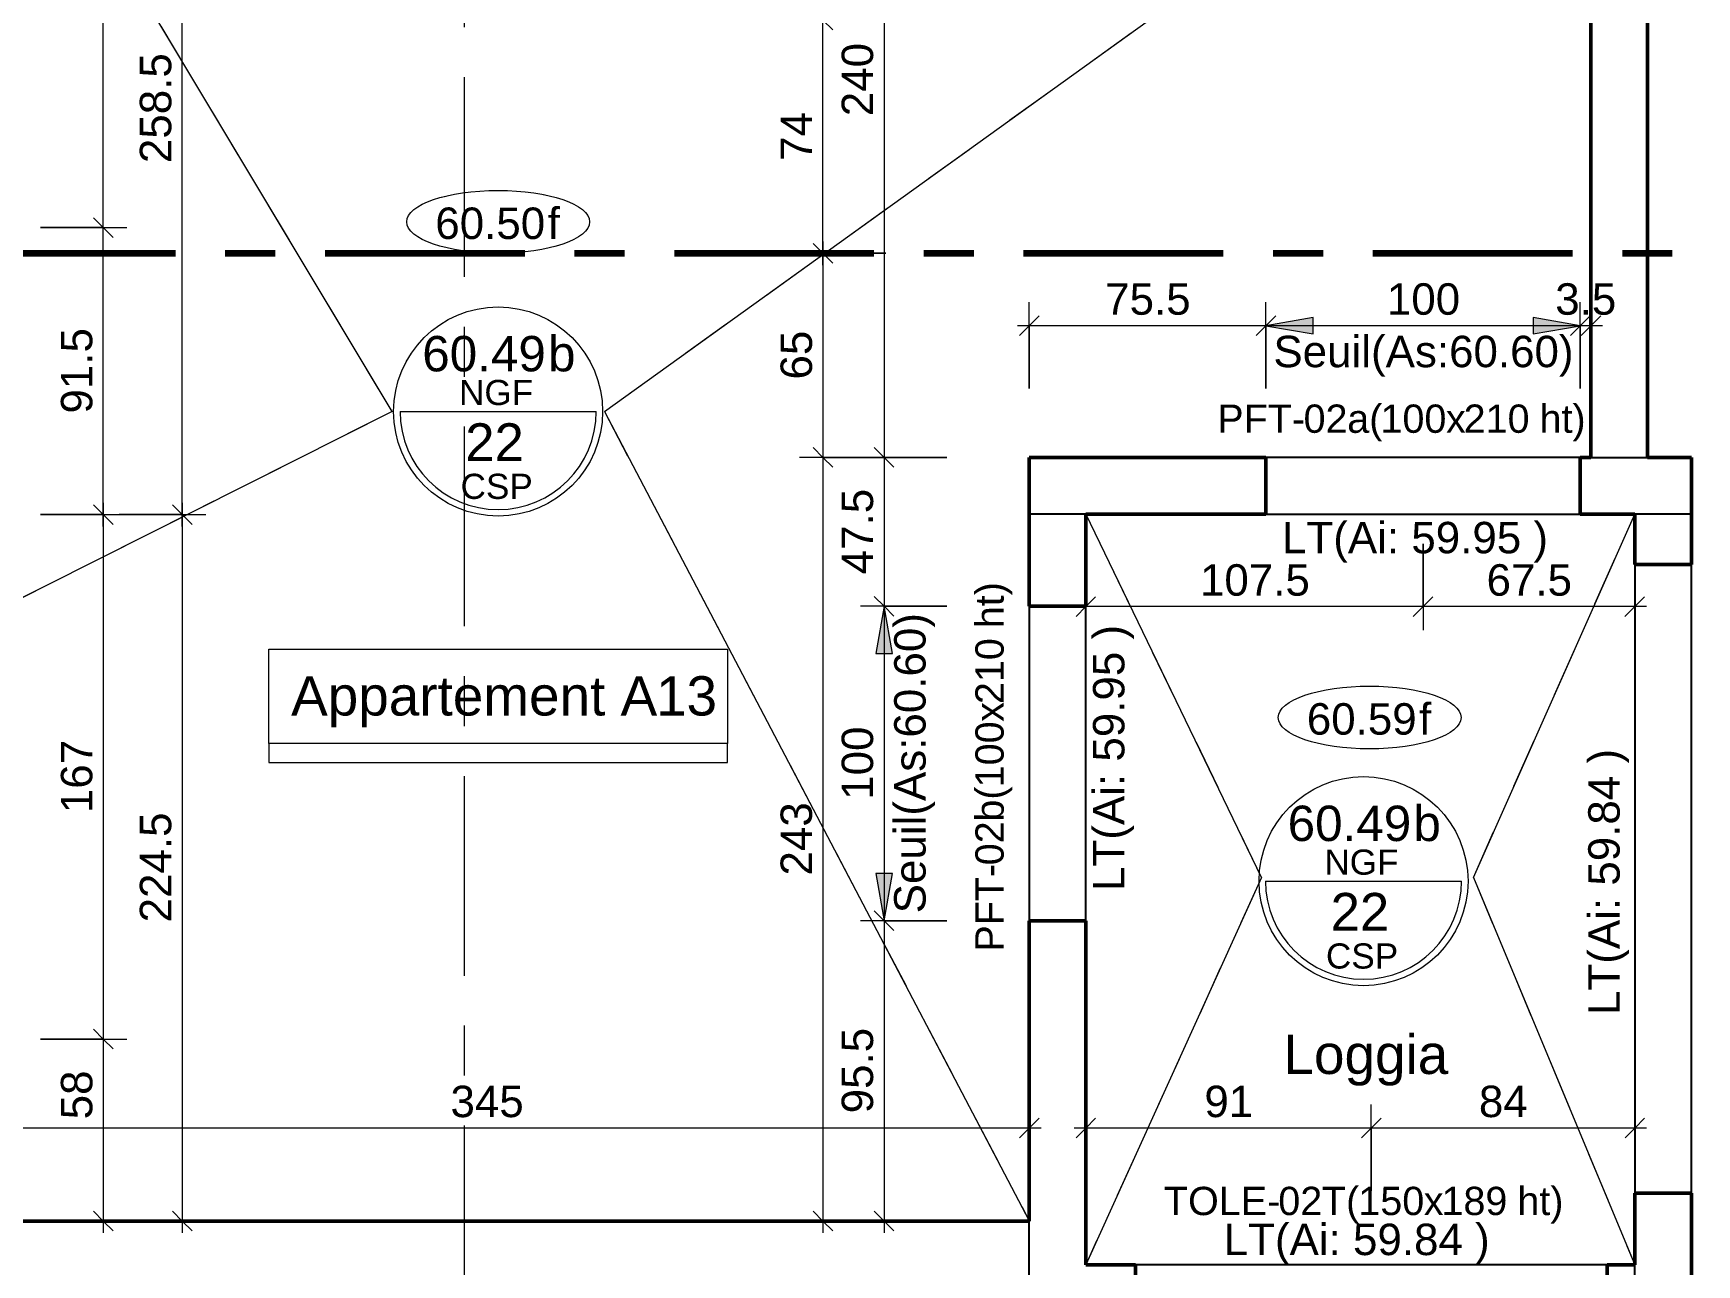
# Model space of a CAD drawing. Header units: metres. Extents: x 399 to 3028, y -427 to 863.
# Drawn here: x 420.51 to 425.8, y -392.7 to -388.79 of the extents above; entities that cross this region are included whole.
import ezdxf

# ---------------------------------------------------------------- set-up
doc = ezdxf.new("R2010")
doc.units = ezdxf.units.M
doc.linetypes.add('Ligne de quadrillage', pattern=[1.11125, 0.635, -0.15875, 0.15875, -0.15875])
doc.linetypes.add('Tiret', pattern=[0.3175, 0.15875, -0.15875])
for name, color, linetype, lineweight in [('A-ANNO-DIMS', 211, 'Continuous', 9), ('A-ANNO-DIMS-50', 211, 'Continuous', 9), ('A-DETL', 90, 'Continuous', 18), ('A-DETL-GENF', 92, 'Continuous', 18), ('A-DOOR-IDEN', 31, 'Continuous', 18), ('A-FLOR', 192, 'Continuous', 18), ('A-GLAZ-IDEN', 152, 'Continuous', 18), ('A-WALL', 113, 'Continuous', 18), ('G-ANNO-DIMS', 111, 'Continuous', 9), ('G-ANNO-TEXT', 231, 'Continuous', 9), ('S-FLOR-SYMB', 171, 'Continuous', 9), ('S-GRID', 1, 'Continuous', 9)]:
    doc.layers.add(name, color=color, linetype=linetype, lineweight=lineweight)
doc.styles.add('Arial', font='arial.ttf', dxfattribs={"height": 0.1})
doc.styles.add('Arial_10', font='arial.ttf', dxfattribs={"height": 0.12})
doc.styles.add('Arial_11', font='arial.ttf', dxfattribs={"height": 0.125})
doc.styles.add('Arial_6', font='arial.ttf', dxfattribs={"height": 0.09})
doc.styles.add('Arial_8', font='arial.ttf', dxfattribs={"height": 0.0016})
doc.styles.add('Arial_9', font='arial.ttf', dxfattribs={"height": 0.1125})
doc.dimstyles.new('AES-_COTATION_1_50', dxfattribs={"dimscale": 0.3048, "dimtxt": 0.102026, "dimasz": 0.205052, "dimexe": 0.246063, "dimexo": 0.0625, "dimgap": 0.016404, "dimtad": 1, "dimdec": 1, "dimlfac": 100, "dimrnd": 0.5, "dimdsep": 46, "dimtxsty": 'Arial', "dimblk1": 'OBLIQUE', "dimblk2": 'OBLIQUE', "dimsah": 1, "dimcen": 0.09, "dimdle": 0.123031, "dimazin": 0, "dimtfac": 1, "dimtdec": 4, "dimtix": 1, "dimtmove": 0, "dimatfit": 3, "dimfxl": 0.656168, "dimfxlon": 1, "dimtvp": 1, "dimtolj": 1, "dimtzin": 0, "dimarcsym": 2})
doc.dimstyles.new('AES-_COTATION_1_50_1', dxfattribs={"dimscale": 0.3048, "dimtxt": 0.102026, "dimasz": 0.205052, "dimexe": 0.246063, "dimexo": 0.0625, "dimgap": 0.016404, "dimtad": 1, "dimdec": 1, "dimlfac": 100, "dimrnd": 0.5, "dimdsep": 46, "dimtxsty": 'Arial', "dimblk1": 'OBLIQUE', "dimblk2": 'OBLIQUE', "dimsah": 1, "dimcen": 0.09, "dimdle": 0.123031, "dimazin": 0, "dimtfac": 1, "dimtdec": 4, "dimtix": 1, "dimtmove": 2, "dimatfit": 3, "dimfxl": 0.656168, "dimfxlon": 1, "dimtvp": 1, "dimtolj": 1, "dimtzin": 0, "dimarcsym": 2})
doc.dimstyles.new('AES-_COTATION_1_50_2', dxfattribs={"dimscale": 0.3048, "dimtxt": 0.102026, "dimasz": 0.205052, "dimexe": 0.246063, "dimexo": 0.0625, "dimgap": 0.016404, "dimtad": 1, "dimdec": 1, "dimlfac": 100, "dimrnd": 0.5, "dimdsep": 46, "dimtxsty": 'Arial', "dimblk1": 'OBLIQUE', "dimblk2": 'OBLIQUE', "dimsah": 1, "dimcen": 0.09, "dimdle": 0.123031, "dimazin": 0, "dimtfac": 1, "dimtdec": 4, "dimtix": 1, "dimtmove": 0, "dimatfit": 3, "dimfxl": 0.656168, "dimfxlon": 1, "dimtvp": 1, "dimtolj": 1, "dimtzin": 0, "dimarcsym": 2})
doc.dimstyles.new('AES-_COTATION_1_50_3', dxfattribs={"dimscale": 0.3048, "dimtxt": 0.102026, "dimasz": 0.205052, "dimexe": 0.246063, "dimexo": 0.0625, "dimgap": 0.016404, "dimtad": 1, "dimdec": 1, "dimlfac": 100, "dimrnd": 0.5, "dimdsep": 46, "dimtxsty": 'Arial', "dimblk1": 'OBLIQUE', "dimblk2": 'OBLIQUE', "dimsah": 1, "dimcen": 0.09, "dimdle": 0.123031, "dimazin": 0, "dimtfac": 1, "dimtdec": 4, "dimtix": 1, "dimtmove": 0, "dimatfit": 3, "dimfxl": 0.656168, "dimfxlon": 1, "dimtvp": 1, "dimtolj": 1, "dimtzin": 0, "dimarcsym": 2})
doc.dimstyles.new('AES-_COTATION_Allège_1_50', dxfattribs={"dimscale": 0.3048, "dimtxt": 0.102026, "dimasz": 0.492126, "dimexe": 0.246063, "dimexo": 0.0625, "dimgap": 0.016404, "dimtad": 1, "dimdec": 1, "dimlfac": 100, "dimrnd": 0.5, "dimdsep": 46, "dimtxsty": 'Arial', "dimsah": 1, "dimcen": 0.09, "dimdle": 0.123031, "dimazin": 0, "dimtfac": 1, "dimtdec": 4, "dimtix": 1, "dimtmove": 0, "dimatfit": 3, "dimfxl": 0.656168, "dimfxlon": 1, "dimtvp": 1, "dimtolj": 1, "dimtzin": 0, "dimarcsym": 2})

# ---------------------------------------------------------------- blocks, each defined once
blk = doc.blocks.new('AES-Etiquette Dalle CSP brut vide - Dalle bidirectionnelle-1776608-AES_EXE_BET_TZ_R_1_COF_0100-Plan coffrage PH R_1 Diffusion')
at = {"layer": 'S-FLOR-SYMB'}
blk.add_line((-0.00624, 0), (0.00624, 0), dxfattribs=at)
blk.add_circle((0, 0), 0.00665, dxfattribs=at)
blk.add_arc((0, 0), 0.00624, 180, 360, dxfattribs=at)
at = {"layer": 'S-FLOR-SYMB', "char_height": 0.0016, "attachment_point": 1, "style": 'Arial_8'}
for s, insert, width in [('NGF', (-0.00249, 0.00201), 0.0058523), ('CSP', (-0.00239, -0.00396), 0.005692)]:
    blk.add_mtext(s, dxfattribs=dict(at, insert=insert, width=width))
blk = doc.blocks.new('AES-Etiquette Dalle CSP brut vide - Dalle bidirectionnelle-1257822-AES_EXE_BET_TZ_R_1_COF_0100-Plan coffrage PH R_1 Diffusion')
at = {"layer": 'S-FLOR-SYMB'}
blk.add_line((-0.00624, 0), (0.00624, 0), dxfattribs=at)
blk.add_circle((0, 0), 0.00665, dxfattribs=at)
blk.add_arc((0, 0), 0.00624, 180, 360, dxfattribs=at)
at = {"layer": 'S-FLOR-SYMB', "char_height": 0.0016, "attachment_point": 1, "style": 'Arial_8'}
for s, insert, width in [('NGF', (-0.00249, 0.00201), 0.0058523), ('CSP', (-0.00239, -0.00396), 0.005692)]:
    blk.add_mtext(s, dxfattribs=dict(at, insert=insert, width=width))
blk = doc.blocks.new('DIMBLOCK15-AES_EXE_BET_TZ_R_1_COF_0100-Plan coffrage PH R_1 Diffusion')
at = {"layer": 'A-ANNO-DIMS-50', "transparency": 16777216}
for p, q in [((423.215, -387.7346), (423.1837, -387.7034)), ((423.215, -387.6971), (423.215, -390.1731)), ((423.415, -387.7346), (423.14, -387.7346)), ((423.215, -387.7346), (423.2462, -387.7659)), ((423.215, -387.7346), (423.415, -387.7346)), ((423.215, -390.1356), (423.1838, -390.1043)), ((423.415, -390.1356), (423.14, -390.1356)), ((423.215, -390.1356), (423.2463, -390.1668)), ((423.215, -390.1356), (423.415, -390.1356))]:
    blk.add_line(p, q, dxfattribs=at)
at = {"layer": 'A-ANNO-DIMS-50', "color": 0, "transparency": 16777216, "insert": (423.0802, -389.0505), "char_height": 0.1, "width": 0.276883, "attachment_point": 1, "rotation": 90, "line_spacing_factor": 0.941778, "style": 'Arial'}
blk.add_mtext('240', dxfattribs=at)
blk = doc.blocks.new('_Oblique')
at = {"color": 0, "linetype": 'ByBlock', "lineweight": -2}
blk.add_line((-0.5, -0.5), (0.5, 0.5), dxfattribs=at)
blk = doc.blocks.new('DIMBLOCK18-AES_EXE_BET_TZ_R_1_COF_0100-Plan coffrage PH R_1 Diffusion')
at = {"layer": 'A-ANNO-DIMS-50', "transparency": 16777216}
for p, q in [((420.5309, -389.4046), (420.8059, -389.4046)), ((420.7309, -389.4046), (420.5309, -389.4046)), ((420.7309, -389.4046), (420.6997, -389.3734)), ((420.7309, -390.3551), (420.7309, -389.4046)), ((420.7309, -389.4046), (420.7622, -389.4359)), ((420.5309, -390.3176), (420.8059, -390.3176)), ((420.7309, -390.3176), (420.5309, -390.3176)), ((420.7309, -390.3176), (420.6997, -390.2863)), ((420.7309, -390.3176), (420.7622, -390.3488))]:
    blk.add_line(p, q, dxfattribs=at)
at = {"layer": 'A-ANNO-DIMS-50', "color": 0, "transparency": 16777216, "insert": (420.5961, -389.9961), "char_height": 0.1, "width": 0.323972, "attachment_point": 1, "rotation": 90, "line_spacing_factor": 0.941778, "style": 'Arial'}
blk.add_mtext('91.5', dxfattribs=at)
blk = doc.blocks.new('DIMBLOCK19-AES_EXE_BET_TZ_R_1_COF_0100-Plan coffrage PH R_1 Diffusion')
at = {"layer": 'A-ANNO-DIMS-50', "transparency": 16777216}
for p, q in [((420.7309, -387.7347), (420.6997, -387.7034)), ((420.7309, -389.4046), (420.7309, -387.6972)), ((420.5309, -387.7347), (420.8059, -387.7347)), ((420.7309, -387.7347), (420.5309, -387.7347)), ((420.7309, -387.7347), (420.7622, -387.7659)), ((420.5309, -389.4046), (420.8059, -389.4046)), ((420.7309, -389.4046), (420.5309, -389.4046)), ((420.7309, -389.4046), (420.6997, -389.3734)), ((420.7309, -389.4046), (420.7622, -389.4359))]:
    blk.add_line(p, q, dxfattribs=at)
at = {"layer": 'A-ANNO-DIMS-50', "color": 0, "transparency": 16777216, "insert": (420.5961, -388.685), "char_height": 0.1, "width": 0.276883, "attachment_point": 1, "rotation": 90, "line_spacing_factor": 0.941778, "style": 'Arial'}
blk.add_mtext('167', dxfattribs=at)
blk = doc.blocks.new('DIMBLOCK615-AES_EXE_BET_TZ_R_1_COF_0100-Plan coffrage PH R_1 Diffusion')
at = {"layer": 'A-ANNO-DIMS-50', "transparency": 16777216}
for p, q in [((423.0206, -388.7446), (422.9894, -388.7133)), ((422.8206, -388.7446), (423.0956, -388.7446)), ((423.0206, -388.7446), (422.8206, -388.7446)), ((423.0206, -389.5239), (423.0206, -388.7446)), ((423.0206, -388.7446), (423.0519, -388.7758)), ((423.0206, -389.4864), (422.9894, -389.4552)), ((422.8206, -389.4864), (423.0956, -389.4864)), ((423.0206, -389.4864), (422.8206, -389.4864)), ((423.0206, -389.4864), (423.0519, -389.5177))]:
    blk.add_line(p, q, dxfattribs=at)
at = {"layer": 'A-ANNO-DIMS-50', "color": 0, "transparency": 16777216, "insert": (422.8858, -389.1924), "char_height": 0.1, "width": 0.184588, "attachment_point": 1, "rotation": 90, "line_spacing_factor": 0.941778, "style": 'Arial'}
blk.add_mtext('74', dxfattribs=at)
blk = doc.blocks.new('DIMBLOCK631-AES_EXE_BET_TZ_R_1_COF_0100-Plan coffrage PH R_1 Diffusion')
at = {"layer": 'A-ANNO-DIMS-50', "transparency": 16777216}
for p, q in [((420.982, -387.7347), (420.9508, -387.7034)), ((420.982, -390.3551), (420.982, -387.6972)), ((420.782, -387.7347), (421.057, -387.7347)), ((420.982, -387.7347), (420.782, -387.7347)), ((420.982, -387.7347), (421.0133, -387.7659)), ((420.782, -390.3176), (421.057, -390.3176)), ((420.982, -390.3176), (420.782, -390.3176)), ((420.982, -390.3176), (420.9508, -390.2863)), ((420.982, -390.3176), (421.0133, -390.3488))]:
    blk.add_line(p, q, dxfattribs=at)
at = {"layer": 'A-ANNO-DIMS-50', "color": 0, "transparency": 16777216, "insert": (420.8472, -389.1996), "char_height": 0.1, "width": 0.416266, "attachment_point": 1, "rotation": 90, "line_spacing_factor": 0.941778, "style": 'Arial'}
blk.add_mtext('258.5', dxfattribs=at)
blk = doc.blocks.new('DIMBLOCK660-AES_EXE_BET_TZ_R_1_COF_0100-Plan coffrage PH R_1 Diffusion')
at = {"layer": 'A-ANNO-DIMS-50', "transparency": 16777216}
for p, q in [((423.215, -390.1356), (423.1838, -390.1043)), ((423.215, -390.0981), (423.215, -390.6467)), ((423.415, -390.1356), (423.14, -390.1356)), ((423.215, -390.1356), (423.2463, -390.1668)), ((423.215, -390.1356), (423.415, -390.1356)), ((423.215, -390.6092), (423.1838, -390.578)), ((423.415, -390.6092), (423.14, -390.6092)), ((423.215, -390.6092), (423.2463, -390.6405)), ((423.215, -390.6092), (423.415, -390.6092))]:
    blk.add_line(p, q, dxfattribs=at)
at = {"layer": 'A-ANNO-DIMS-50', "color": 0, "transparency": 16777216, "insert": (423.0802, -390.5074), "char_height": 0.1, "width": 0.323972, "attachment_point": 1, "rotation": 90, "line_spacing_factor": 0.941778, "style": 'Arial'}
blk.add_mtext('47.5', dxfattribs=at)
blk = doc.blocks.new('DIMBLOCK661-AES_EXE_BET_TZ_R_1_COF_0100-Plan coffrage PH R_1 Diffusion')
at = {"layer": 'A-ANNO-DIMS-50', "transparency": 16777216}
for p, q in [((423.0206, -389.4864), (422.9894, -389.4552)), ((423.0206, -389.4489), (423.0206, -390.1356)), ((423.2206, -389.4864), (422.9456, -389.4864)), ((423.0206, -389.4864), (423.0519, -389.5177)), ((423.0206, -389.4864), (423.2206, -389.4864)), ((423.0206, -390.1356), (422.9894, -390.1043)), ((423.2206, -390.1356), (422.9456, -390.1356)), ((423.0206, -390.1356), (423.0519, -390.1668)), ((423.0206, -390.1356), (423.2206, -390.1356))]:
    blk.add_line(p, q, dxfattribs=at)
at = {"layer": 'A-ANNO-DIMS-50', "color": 0, "transparency": 16777216, "insert": (422.8858, -389.8879), "char_height": 0.1, "width": 0.184588, "attachment_point": 1, "rotation": 90, "line_spacing_factor": 0.941778, "style": 'Arial'}
blk.add_mtext('65', dxfattribs=at)
blk = doc.blocks.new('DIMBLOCK662-AES_EXE_BET_TZ_R_1_COF_0100-Plan coffrage PH R_1 Diffusion')
at = {"layer": 'A-ANNO-DIMS-50', "transparency": 16777216}
for p, q in [((423.0206, -390.1356), (422.9894, -390.1043)), ((423.2206, -390.1356), (422.9456, -390.1356)), ((423.0206, -390.1356), (423.0206, -392.602)), ((423.0206, -390.1356), (423.0519, -390.1668)), ((423.0206, -390.1356), (423.2206, -390.1356)), ((423.0206, -392.5645), (422.9894, -392.5332)), ((423.2206, -392.5645), (422.9456, -392.5645)), ((423.0206, -392.5645), (423.0519, -392.5957)), ((423.0206, -392.5645), (423.2206, -392.5645))]:
    blk.add_line(p, q, dxfattribs=at)
at = {"layer": 'A-ANNO-DIMS-50', "color": 0, "transparency": 16777216, "insert": (422.8858, -391.4654), "char_height": 0.1, "width": 0.276883, "attachment_point": 1, "rotation": 90, "line_spacing_factor": 0.941778, "style": 'Arial'}
blk.add_mtext('243', dxfattribs=at)
blk = doc.blocks.new('DIMBLOCK663-AES_EXE_BET_TZ_R_1_COF_0100-Plan coffrage PH R_1 Diffusion')
at = {"layer": 'A-ANNO-DIMS-50', "transparency": 16777216}
for points in [[(423.215, -390.6092), (423.1886, -390.7592), (423.2415, -390.7592)], [(423.215, -391.6092), (423.2415, -391.4592), (423.1886, -391.4592)]]:
    blk.add_hatch(color=256, dxfattribs=at).paths.add_polyline_path(points)
for p, q in [((423.215, -390.5717), (423.215, -391.6467)), ((423.415, -390.6092), (423.14, -390.6092)), ((423.215, -390.6092), (423.1886, -390.7592)), ((423.2415, -390.7592), (423.215, -390.6092)), ((423.215, -390.6092), (423.415, -390.6092)), ((423.1886, -390.7592), (423.2415, -390.7592)), ((423.2415, -391.4592), (423.1886, -391.4592)), ((423.1886, -391.4592), (423.215, -391.6092)), ((423.215, -391.6092), (423.2415, -391.4592)), ((423.415, -391.6092), (423.14, -391.6092)), ((423.215, -391.6092), (423.415, -391.6092))]:
    blk.add_line(p, q, dxfattribs=at)
at = {"layer": 'A-ANNO-DIMS-50', "color": 0, "transparency": 16777216, "char_height": 0.1, "attachment_point": 1, "rotation": 90, "line_spacing_factor": 0.941778, "style": 'Arial'}
for s, insert, width in [('Seuil(As:60.60)', (423.2472, -391.5856), 1.143318), ('100', (423.0802, -391.2246), 0.276883)]:
    blk.add_mtext(s, dxfattribs=dict(at, insert=insert, width=width))
blk = doc.blocks.new('DIMBLOCK664-AES_EXE_BET_TZ_R_1_COF_0100-Plan coffrage PH R_1 Diffusion')
at = {"layer": 'A-ANNO-DIMS-50', "transparency": 16777216}
for p, q in [((423.215, -391.6092), (423.1838, -391.578)), ((423.215, -391.5717), (423.215, -392.602)), ((423.415, -391.6092), (423.14, -391.6092)), ((423.215, -391.6092), (423.2463, -391.6405)), ((423.215, -391.6092), (423.415, -391.6092)), ((423.215, -392.5645), (423.1838, -392.5332)), ((423.415, -392.5645), (423.14, -392.5645)), ((423.215, -392.5645), (423.2463, -392.5957)), ((423.215, -392.5645), (423.415, -392.5645))]:
    blk.add_line(p, q, dxfattribs=at)
at = {"layer": 'A-ANNO-DIMS-50', "color": 0, "transparency": 16777216, "insert": (423.0802, -392.2218), "char_height": 0.1, "width": 0.323972, "attachment_point": 1, "rotation": 90, "line_spacing_factor": 0.941778, "style": 'Arial'}
blk.add_mtext('95.5', dxfattribs=at)
blk = doc.blocks.new('DIMBLOCK665-AES_EXE_BET_TZ_R_1_COF_0100-Plan coffrage PH R_1 Diffusion')
at = {"layer": 'A-ANNO-DIMS-50', "transparency": 16777216}
for p, q in [((425.4302, -389.9166), (425.4302, -389.6416)), ((425.4302, -389.7166), (425.4615, -389.6853)), ((425.4638, -389.9166), (425.4638, -389.6416)), ((425.4638, -389.7166), (425.4951, -389.6853)), ((425.5013, -389.7166), (425.3927, -389.7166)), ((425.4302, -389.7166), (425.399, -389.7478)), ((425.4302, -389.7166), (425.4302, -389.9166)), ((425.4638, -389.7166), (425.4326, -389.7478)), ((425.4638, -389.7166), (425.4638, -389.9166))]:
    blk.add_line(p, q, dxfattribs=at)
at = {"layer": 'A-ANNO-DIMS-50', "color": 0, "transparency": 16777216, "insert": (425.3505, -389.5818), "char_height": 0.1, "width": 0.231677, "attachment_point": 1, "line_spacing_factor": 0.941778, "style": 'Arial'}
blk.add_mtext('3.5', dxfattribs=at)
blk = doc.blocks.new('DIMBLOCK666-AES_EXE_BET_TZ_R_1_COF_0100-Plan coffrage PH R_1 Diffusion')
at = {"layer": 'A-ANNO-DIMS-50', "transparency": 16777216}
for p, q in [((423.677, -389.9166), (423.677, -389.6416)), ((423.677, -389.7166), (423.7083, -389.6853)), ((424.4302, -389.9166), (424.4302, -389.6416)), ((424.4302, -389.7166), (424.4615, -389.6853)), ((424.4677, -389.7166), (423.6395, -389.7166)), ((423.677, -389.7166), (423.6458, -389.7478)), ((423.677, -389.7166), (423.677, -389.9166)), ((424.4302, -389.7166), (424.399, -389.7478)), ((424.4302, -389.7166), (424.4302, -389.9166))]:
    blk.add_line(p, q, dxfattribs=at)
at = {"layer": 'A-ANNO-DIMS-50', "color": 0, "transparency": 16777216, "insert": (423.9186, -389.5818), "char_height": 0.1, "width": 0.323972, "attachment_point": 1, "line_spacing_factor": 0.941778, "style": 'Arial'}
blk.add_mtext('75.5', dxfattribs=at)
blk = doc.blocks.new('DIMBLOCK667-AES_EXE_BET_TZ_R_1_COF_0100-Plan coffrage PH R_1 Diffusion')
at = {"layer": 'A-ANNO-DIMS-50', "transparency": 16777216}
for points in [[(424.4302, -389.7166), (424.5802, -389.743), (424.5802, -389.6901)], [(425.4302, -389.7166), (425.2802, -389.6901), (425.2802, -389.743)]]:
    blk.add_hatch(color=256, dxfattribs=at).paths.add_polyline_path(points)
for p, q in [((424.4302, -389.9166), (424.4302, -389.6416)), ((425.4302, -389.9166), (425.4302, -389.6416)), ((425.4677, -389.7166), (424.3927, -389.7166)), ((424.5802, -389.6901), (424.4302, -389.7166)), ((424.4302, -389.7166), (424.5802, -389.743)), ((424.4302, -389.7166), (424.4302, -389.9166)), ((424.5802, -389.743), (424.5802, -389.6901)), ((425.4302, -389.7166), (425.2802, -389.6901)), ((425.2802, -389.6901), (425.2802, -389.743)), ((425.2802, -389.743), (425.4302, -389.7166)), ((425.4302, -389.7166), (425.4302, -389.9166))]:
    blk.add_line(p, q, dxfattribs=at)
at = {"layer": 'A-ANNO-DIMS-50', "color": 0, "transparency": 16777216, "char_height": 0.1, "attachment_point": 1, "line_spacing_factor": 0.941778, "style": 'Arial'}
for s, insert, width in [('100', (424.8149, -389.5818), 0.276883), ('Seuil(As:60.60)', (424.4538, -389.7487), 1.143318)]:
    blk.add_mtext(s, dxfattribs=dict(at, insert=insert, width=width))
blk = doc.blocks.new('DIMBLOCK705-AES_EXE_BET_TZ_R_1_COF_0100-Plan coffrage PH R_1 Diffusion')
at = {"layer": 'A-ANNO-DIMS-50', "transparency": 16777216}
for p, q in [((424.9302, -390.4102), (424.9302, -390.6852)), ((424.9302, -390.6102), (424.9302, -390.4102)), ((424.9302, -390.6102), (424.9615, -390.5789)), ((425.6037, -390.8102), (425.6037, -390.5352)), ((425.6037, -390.6102), (425.6349, -390.5789)), ((424.9302, -390.6102), (424.899, -390.6414)), ((425.6412, -390.6102), (424.9302, -390.6102)), ((425.6037, -390.6102), (425.5724, -390.6414)), ((425.6037, -390.6102), (425.6037, -390.8102))]:
    blk.add_line(p, q, dxfattribs=at)
at = {"layer": 'A-ANNO-DIMS-50', "color": 0, "transparency": 16777216, "insert": (425.132, -390.4754), "char_height": 0.1, "width": 0.323972, "attachment_point": 1, "rotation": 0.0005, "line_spacing_factor": 0.941778, "style": 'Arial'}
blk.add_mtext('67.5', dxfattribs=at)
blk = doc.blocks.new('DIMBLOCK706-AES_EXE_BET_TZ_R_1_COF_0100-Plan coffrage PH R_1 Diffusion')
at = {"layer": 'A-ANNO-DIMS-50', "transparency": 16777216}
for p, q in [((424.9302, -390.4102), (424.9302, -390.6852)), ((424.9302, -390.6102), (424.9302, -390.4102)), ((423.857, -390.8102), (423.857, -390.5352)), ((423.857, -390.6102), (423.8883, -390.5789)), ((424.9302, -390.6102), (424.9615, -390.5789)), ((424.9302, -390.6102), (423.8195, -390.6102)), ((423.857, -390.6102), (423.8258, -390.6414)), ((423.857, -390.6102), (423.857, -390.8102)), ((424.9302, -390.6102), (424.899, -390.6414))]:
    blk.add_line(p, q, dxfattribs=at)
at = {"layer": 'A-ANNO-DIMS-50', "color": 0, "transparency": 16777216, "insert": (424.2202, -390.4754), "char_height": 0.1, "width": 0.416266, "attachment_point": 1, "rotation": 0.0005, "line_spacing_factor": 0.941778, "style": 'Arial'}
blk.add_mtext('107.5', dxfattribs=at)
blk = doc.blocks.new('DIMBLOCK707-AES_EXE_BET_TZ_R_1_COF_0100-Plan coffrage PH R_1 Diffusion')
at = {"layer": 'A-ANNO-DIMS-50', "transparency": 16777216}
for p, q in [((424.7653, -392.4686), (424.7653, -392.1936)), ((425.6037, -392.4686), (425.6037, -392.1936)), ((424.7653, -392.2686), (424.734, -392.2999)), ((424.7653, -392.2686), (424.7965, -392.2374)), ((425.6412, -392.2686), (424.7653, -392.2686)), ((424.7653, -392.2686), (424.7653, -392.4686)), ((425.6037, -392.2686), (425.5725, -392.2999)), ((425.6037, -392.2686), (425.635, -392.2374)), ((425.6037, -392.2686), (425.6037, -392.4686))]:
    blk.add_line(p, q, dxfattribs=at)
at = {"layer": 'A-ANNO-DIMS-50', "color": 0, "transparency": 16777216, "insert": (425.1076, -392.1338), "char_height": 0.1, "width": 0.184588, "attachment_point": 1, "rotation": 0.0005, "line_spacing_factor": 0.941778, "style": 'Arial'}
blk.add_mtext('84', dxfattribs=at)
blk = doc.blocks.new('DIMBLOCK708-AES_EXE_BET_TZ_R_1_COF_0100-Plan coffrage PH R_1 Diffusion')
at = {"layer": 'A-ANNO-DIMS-50', "transparency": 16777216}
for p, q in [((423.857, -392.4687), (423.857, -392.1937)), ((424.7653, -392.4686), (424.7653, -392.1936)), ((424.7653, -392.2686), (423.8195, -392.2687)), ((423.857, -392.2687), (423.8258, -392.2999)), ((423.857, -392.2687), (423.8883, -392.2374)), ((423.857, -392.2687), (423.857, -392.4687)), ((424.7653, -392.2686), (424.734, -392.2999)), ((424.7653, -392.2686), (424.7965, -392.2374)), ((424.7653, -392.2686), (424.7653, -392.4686))]:
    blk.add_line(p, q, dxfattribs=at)
at = {"layer": 'A-ANNO-DIMS-50', "color": 0, "transparency": 16777216, "insert": (424.2342, -392.1338), "char_height": 0.1, "width": 0.184588, "attachment_point": 1, "rotation": 0.0005, "line_spacing_factor": 0.941778, "style": 'Arial'}
blk.add_mtext('91', dxfattribs=at)
blk = doc.blocks.new('DIMBLOCK709-AES_EXE_BET_TZ_R_1_COF_0100-Plan coffrage PH R_1 Diffusion')
at = {"layer": 'A-ANNO-DIMS-50', "transparency": 16777216}
for p, q in [((420.2249, -392.4687), (420.2249, -392.1937)), ((423.677, -392.4687), (423.677, -392.1937)), ((420.2249, -392.2687), (420.1936, -392.2999)), ((420.2249, -392.2687), (420.2561, -392.2374)), ((423.7145, -392.2687), (420.2249, -392.2687)), ((420.2249, -392.2687), (420.2249, -392.4687)), ((423.677, -392.2687), (423.6458, -392.2999)), ((423.677, -392.2687), (423.7083, -392.2374)), ((423.677, -392.2687), (423.677, -392.4687))]:
    blk.add_line(p, q, dxfattribs=at)
at = {"layer": 'A-ANNO-DIMS-50', "color": 0, "transparency": 16777216, "insert": (421.8356, -392.1339), "char_height": 0.1, "width": 0.276883, "attachment_point": 1, "line_spacing_factor": 0.941778, "style": 'Arial'}
blk.add_mtext('345', dxfattribs=at)
blk = doc.blocks.new('DIMBLOCK715-AES_EXE_BET_TZ_R_1_COF_0100-Plan coffrage PH R_1 Diffusion')
at = {"layer": 'A-ANNO-DIMS-50', "transparency": 16777216}
for p, q in [((420.5309, -390.3176), (420.8059, -390.3176)), ((420.7309, -390.3176), (420.5309, -390.3176)), ((420.7309, -390.3176), (420.6997, -390.2863)), ((420.7309, -390.2801), (420.7309, -391.9858)), ((420.7309, -390.3176), (420.7622, -390.3488)), ((420.7309, -391.9858), (420.6997, -391.9546)), ((420.5309, -391.9858), (420.8059, -391.9858)), ((420.7309, -391.9858), (420.5309, -391.9858)), ((420.7309, -391.9858), (420.7622, -392.0171))]:
    blk.add_line(p, q, dxfattribs=at)
at = {"layer": 'A-ANNO-DIMS-50', "color": 0, "transparency": 16777216, "insert": (420.5961, -391.2671), "char_height": 0.1, "width": 0.276883, "attachment_point": 1, "rotation": 90, "line_spacing_factor": 0.941778, "style": 'Arial'}
blk.add_mtext('167', dxfattribs=at)
blk = doc.blocks.new('DIMBLOCK716-AES_EXE_BET_TZ_R_1_COF_0100-Plan coffrage PH R_1 Diffusion')
at = {"layer": 'A-ANNO-DIMS-50', "transparency": 16777216}
for p, q in [((420.7309, -391.9858), (420.6997, -391.9546)), ((420.5309, -391.9858), (420.8059, -391.9858)), ((420.7309, -391.9858), (420.5309, -391.9858)), ((420.7309, -391.9858), (420.7309, -392.602)), ((420.7309, -391.9858), (420.7622, -392.0171)), ((420.7309, -392.5645), (420.6997, -392.5332)), ((420.9309, -392.5645), (420.6559, -392.5645)), ((420.7309, -392.5645), (420.7622, -392.5957)), ((420.7309, -392.5645), (420.9309, -392.5645))]:
    blk.add_line(p, q, dxfattribs=at)
at = {"layer": 'A-ANNO-DIMS-50', "color": 0, "transparency": 16777216, "insert": (420.5961, -392.2409), "char_height": 0.1, "width": 0.184588, "attachment_point": 1, "rotation": 90, "line_spacing_factor": 0.941778, "style": 'Arial'}
blk.add_mtext('58', dxfattribs=at)
blk = doc.blocks.new('DIMBLOCK717-AES_EXE_BET_TZ_R_1_COF_0100-Plan coffrage PH R_1 Diffusion')
at = {"layer": 'A-ANNO-DIMS-50', "transparency": 16777216}
for p, q in [((420.782, -390.3176), (421.057, -390.3176)), ((420.982, -390.3176), (420.782, -390.3176)), ((420.982, -390.3176), (420.9508, -390.2863)), ((420.982, -390.2801), (420.982, -392.602)), ((420.982, -390.3176), (421.0133, -390.3488)), ((420.982, -392.5645), (420.9508, -392.5332)), ((421.182, -392.5645), (420.907, -392.5645)), ((420.982, -392.5645), (421.0133, -392.5957)), ((420.982, -392.5645), (421.182, -392.5645))]:
    blk.add_line(p, q, dxfattribs=at)
at = {"layer": 'A-ANNO-DIMS-50', "color": 0, "transparency": 16777216, "insert": (420.8472, -391.6145), "char_height": 0.1, "width": 0.416266, "attachment_point": 1, "rotation": 90, "line_spacing_factor": 0.941778, "style": 'Arial'}
blk.add_mtext('224.5', dxfattribs=at)

msp = doc.modelspace()

# ---------------------------------------------------------------- linework, layer by layer
at = {"layer": 'A-DETL', "color": 51}
for p, q in [((421.6498, -389.9896), (420.2973, -387.7346)), ((422.3253, -389.9896), (425.4636, -387.7347)), ((421.6498, -389.9896), (416.537, -392.5636)), ((422.3253, -389.9896), (423.677, -392.5632)), ((424.4161, -391.4713), (423.857, -390.3155)), ((425.09, -391.4712), (425.6037, -390.3156)), ((424.4161, -391.4713), (423.857, -392.7032)), ((425.09, -391.4712), (425.6037, -392.7032))]:
    msp.add_line(p, q, dxfattribs=at)
at = {"layer": 'A-DETL', "linetype": 'Tiret'}
for p, q in [((421.6498, -389.9896), (420.2973, -387.7346)), ((422.3253, -389.9896), (425.4636, -387.7347)), ((421.6498, -389.9896), (416.537, -392.5636)), ((422.3253, -389.9896), (423.677, -392.5632)), ((424.4161, -391.4713), (423.857, -390.3155)), ((425.09, -391.4712), (425.6037, -390.3156)), ((424.4161, -391.4713), (423.857, -392.7032)), ((425.09, -391.4712), (425.6037, -392.7032))]:
    msp.add_line(p, q, dxfattribs=at)
at = {"layer": 'A-DETL'}
for p, q in [((421.2572, -390.7459), (422.7172, -390.7459)), ((421.2572, -391.0459), (421.2572, -390.7459)), ((422.7172, -390.7459), (422.7172, -391.0459)), ((422.7172, -391.0459), (421.2572, -391.0459)), ((421.2572, -391.0459), (421.2572, -391.1059)), ((422.7172, -391.0459), (421.2572, -391.0459)), ((422.7172, -391.1059), (422.7172, -391.0459)), ((421.2572, -391.1059), (422.7172, -391.1059))]:
    msp.add_line(p, q, dxfattribs=at)
at = {"layer": 'A-DETL', "color": 51}
for centre, major_axis in [((421.9872, -389.3864), (-0.2909, 0)), ((424.76, -390.9628), (0.2909, 0))]:
    msp.add_ellipse(centre, major_axis=major_axis, ratio=0.343791, dxfattribs=at)
at = {"layer": 'A-DETL', "linetype": 'Tiret'}
msp.add_ellipse((421.9872, -389.3864), major_axis=(-0.2909, 0), ratio=0.343791, dxfattribs=at)
at = {"layer": 'A-DETL-GENF', "linetype": 'Tiret'}
for p, q in [((422.7172, -391.0459), (421.2572, -391.0459)), ((421.2572, -391.0459), (421.2572, -391.1059)), ((422.7172, -391.1059), (422.7172, -391.0459)), ((421.2572, -391.1059), (422.7172, -391.1059))]:
    msp.add_line(p, q, dxfattribs=at)
at = {"layer": 'A-FLOR', "color": 31, "lineweight": 25}
for p, q in [((425.4638, -387.7346), (425.4638, -390.1356)), ((425.4638, -390.1356), (423.677, -390.1356)), ((423.677, -390.1356), (423.677, -392.5645)), ((423.857, -392.7032), (423.857, -390.3156)), ((423.857, -390.3156), (425.6037, -390.3156)), ((425.6037, -390.3156), (425.6037, -392.7032)), ((423.677, -392.5645), (416.3572, -392.5645)), ((425.6037, -392.7032), (423.857, -392.7032))]:
    msp.add_line(p, q, dxfattribs=at)
at = {"layer": 'A-WALL', "color": 2, "lineweight": 50}
for p, q in [((425.4638, -390.1356), (425.4638, -388.6346)), ((425.6438, -388.6346), (425.6438, -390.1356)), ((423.677, -390.1356), (424.4302, -390.1356)), ((423.677, -390.3156), (423.677, -390.1356)), ((424.4302, -390.1356), (424.4302, -390.3156)), ((425.4302, -390.1356), (425.4638, -390.1356)), ((425.4302, -390.3156), (425.4302, -390.1356)), ((425.6438, -390.1356), (425.7837, -390.1356)), ((425.7837, -390.1356), (425.7837, -390.3156)), ((423.677, -390.6092), (423.677, -390.3156)), ((424.4302, -390.3156), (423.857, -390.3156)), ((423.857, -390.3156), (423.857, -390.6092)), ((425.6037, -390.3156), (425.4302, -390.3156)), ((425.6037, -390.4759), (425.6037, -390.3156)), ((425.7837, -390.3156), (425.7837, -390.4759)), ((425.7837, -390.4759), (425.6037, -390.4759)), ((423.857, -390.6092), (423.677, -390.6092)), ((423.677, -392.5645), (423.677, -391.6092)), ((423.677, -391.6092), (423.857, -391.6092)), ((423.857, -391.6092), (423.857, -392.7032)), ((425.6037, -392.7032), (425.6037, -392.4759)), ((425.6037, -392.4759), (425.7837, -392.4759)), ((425.7837, -392.4759), (425.7837, -392.8832)), ((416.5372, -392.5645), (423.677, -392.5645)), ((423.857, -392.7032), (424.0153, -392.7032)), ((424.0153, -392.7032), (424.0153, -392.8832)), ((425.5153, -392.8832), (425.5153, -392.7032)), ((425.5153, -392.7032), (425.6037, -392.7032))]:
    msp.add_line(p, q, dxfattribs=at)
at = {"layer": 'A-WALL', "color": 3, "lineweight": 25}
for p, q in [((425.4302, -390.1356), (424.4302, -390.1356)), ((425.4638, -390.1356), (425.6438, -390.1356)), ((425.4639, -390.1356), (425.6438, -390.1356)), ((423.857, -390.3156), (423.677, -390.3156)), ((423.857, -390.3156), (423.677, -390.3156)), ((424.4302, -390.3156), (425.4302, -390.3156)), ((425.7837, -390.3156), (425.6037, -390.3156)), ((425.7837, -390.3156), (425.6037, -390.3156)), ((425.6037, -390.476), (425.6037, -392.4759)), ((425.7837, -392.4759), (425.7837, -390.4759)), ((423.677, -390.6092), (423.677, -391.6092)), ((423.857, -391.6092), (423.857, -390.6092)), ((423.677, -392.7445), (423.677, -392.5645)), ((423.677, -392.7445), (423.677, -392.5645)), ((425.5153, -392.7032), (424.0153, -392.7032)), ((425.6037, -392.8832), (425.6037, -392.7032))]:
    msp.add_line(p, q, dxfattribs=at)
at = {"layer": 'G-ANNO-DIMS'}
for p, q in [((423.857, -390.7913), (423.857, -390.7913)), ((423.857, -390.7913), (423.857, -390.7913)), ((425.7837, -391.1708), (425.7837, -391.1708)), ((425.7837, -391.1708), (425.7837, -391.1708)), ((424.4362, -392.7032), (424.4362, -392.7032)), ((424.4362, -392.7032), (424.4362, -392.7032))]:
    msp.add_line(p, q, dxfattribs=at)
at = {"layer": 'S-GRID', "linetype": 'Ligne de quadrillage'}
msp.add_line((421.8811, -424.0102), (421.8805, -380.1748), dxfattribs=at)
at = {"layer": 'S-GRID', "linetype": 'Ligne de quadrillage', "lineweight": 100}
msp.add_line((402.5455, -389.4864), (470.4951, -389.4864), dxfattribs=at)

# ---------------------------------------------------------------- block references
at = {"layer": 'S-FLOR-SYMB', "xscale": 49.99999999999997, "yscale": 49.99999999999997, "zscale": 49.99999999999997}
msp.add_blockref('AES-Etiquette Dalle CSP brut vide - Dalle bidirectionnelle-1776608-AES_EXE_BET_TZ_R_1_COF_0100-Plan coffrage PH R_1 Diffusion', (421.9872, -389.9896), dxfattribs=at)
at = {"layer": 'S-FLOR-SYMB', "xscale": 49.99999999999996, "yscale": 49.99999999999996, "zscale": 49.99999999999996, "rotation": 0.0005327506505661095}
msp.add_blockref('AES-Etiquette Dalle CSP brut vide - Dalle bidirectionnelle-1257822-AES_EXE_BET_TZ_R_1_COF_0100-Plan coffrage PH R_1 Diffusion', (424.7405, -391.4833), dxfattribs=at)

# ---------------------------------------------------------------- texts
at = {"layer": 'A-DOOR-IDEN', "lineweight": 9, "char_height": 0.09, "attachment_point": 1, "style": 'Arial_6'}
for s, insert, width in [('PFT-', (424.2753, -389.9674), 0.3327), ('02', (424.5498, -389.9674), 0.168354), ('a(', (424.6887, -389.9674), 0.12827), ('100', (424.7945, -389.9674), 0.252532), ('\\fArial|b0|i0|c178|p34|;x', (425.0029, -389.9674), 0.068143), ('210 ', (425.0591, -389.9674), 0.292616), ('ht)', (425.3005, -389.9674), 0.172363)]:
    msp.add_mtext(s, dxfattribs=dict(at, insert=insert, width=width))
at = {"layer": 'A-DOOR-IDEN', "lineweight": 9, "char_height": 0.09, "attachment_point": 1, "rotation": 90, "style": 'Arial_6'}
for s, insert, width in [('ht)', (423.5056, -390.6789), 0.172363), ('210 ', (423.5056, -390.9203), 0.292616), ('\\fArial|b0|i0|c178|p34|;x', (423.5056, -390.9765), 0.068143), ('100', (423.5056, -391.1849), 0.252532), ('b(', (423.5056, -391.294), 0.132278), ('02', (423.5056, -391.4329), 0.168354), ('PFT-', (423.5056, -391.7074), 0.3327)]:
    msp.add_mtext(s, dxfattribs=dict(at, insert=insert, width=width))
at = {"layer": 'A-GLAZ-IDEN', "lineweight": 9, "char_height": 0.09, "attachment_point": 1, "rotation": 0.0008, "style": 'Arial_6'}
for s, insert, width in [('TOLE-', (424.1055, -392.4555), 0.440928), ('02', (424.4693, -392.4554), 0.168354), ('T(', (424.6082, -392.4554), 0.140295), ('150', (424.724, -392.4554), 0.252532), ('\\fArial|b0|i0|c178|p34|;x', (424.9323, -392.4554), 0.068143), ('189 ', (424.9885, -392.4554), 0.292616), ('ht)', (425.23, -392.4554), 0.172363)]:
    msp.add_mtext(s, dxfattribs=dict(at, insert=insert, width=width))
at = {"layer": 'G-ANNO-DIMS', "insert": (424.4813, -390.3406), "char_height": 0.1, "width": 1.011239, "attachment_point": 1, "line_spacing_factor": 0.941778, "style": 'Arial'}
msp.add_mtext('LT(Ai: 59.95 )', dxfattribs=at)
at = {"layer": 'G-ANNO-DIMS', "char_height": 0.1, "width": 1.011239, "attachment_point": 1, "line_spacing_factor": 0.941778, "style": 'Arial'}
for s, insert, rotation in [('LT(Ai: 59.95 )', (423.8798, -391.5145), 90), ('LT(Ai: 59.84 )', (425.4555, -391.909), 90), ('LT(Ai: 59.84 )', (424.2958, -392.5727), 0.0008)]:
    msp.add_mtext(s, dxfattribs=dict(at, insert=insert, rotation=rotation))
at = {"layer": 'G-ANNO-TEXT', "color": 41, "char_height": 0.1, "attachment_point": 1, "style": 'Arial'}
for s, insert, width in [('60.50', (421.7873, -389.3409), 0.432911), ('\\fArial|b0|i0|c178|p34|;f', (422.1445, -389.3409), 0.05211), ('60.59', (424.5601, -390.9173), 0.432911), ('\\fArial|b0|i0|c178|p34|;f', (424.9173, -390.9173), 0.05211)]:
    msp.add_mtext(s, dxfattribs=dict(at, insert=insert, width=width))
at = {"layer": 'G-ANNO-TEXT', "color": 7, "char_height": 0.125, "attachment_point": 1, "style": 'Arial_11'}
for s, insert, width in [('Appartement A', (421.3286, -390.8315), 1.406962), ('13', (422.4895, -390.8315), 0.232489), ('Loggia', (424.4858, -391.9716), 0.633333)]:
    msp.add_mtext(s, dxfattribs=dict(at, insert=insert, width=width))
at = {"layer": 'S-FLOR-SYMB', "attachment_point": 1}
for s, insert, char_height, width, style in [('60.49', (421.7458, -389.7494), 0.1125, 0.485021, 'Arial_9'), ('\\fArial|b0|i0|c178|p34|;b', (422.146, -389.7494), 0.1125, 0.108228, 'Arial_9'), ('22', (421.8825, -390.0271), 0.12, 0.224472, 'Arial_10')]:
    msp.add_mtext(s, dxfattribs=dict(at, insert=insert, char_height=char_height, width=width, style=style))
at = {"layer": 'S-FLOR-SYMB', "attachment_point": 1, "rotation": 0.0005}
for s, insert, char_height, width, style in [('60.49', (424.4991, -391.2432), 0.1125, 0.485021, 'Arial_9'), ('\\fArial|b0|i0|c178|p34|;b', (424.8993, -391.2432), 0.1125, 0.108228, 'Arial_9'), ('22', (424.6358, -391.5208), 0.12, 0.224472, 'Arial_10')]:
    msp.add_mtext(s, dxfattribs=dict(at, insert=insert, char_height=char_height, width=width, style=style))

# ---------------------------------------------------------------- dimensions: what is measured, and where the dimension line sits
at = {"layer": 'A-ANNO-DIMS'}
for base, p1, p2, angle, dimstyle, override, picture, middle in [((420.7309, -387.7347), (420.5309, -389.4046), (420.5309, -387.7347), 90, 'AES-_COTATION_1_50', {"dimpost": '<>', "dimfxl": 1.669953}, 'DIMBLOCK19-AES_EXE_BET_TZ_R_1_COF_0100-Plan coffrage PH R_1 Diffusion', (420.6749, -388.5697)), ((420.982, -387.7347), (420.782, -390.3176), (420.782, -387.7347), 90, 'AES-_COTATION_1_50_2', {"dimpost": '<>', "dimfxl": 2.582911}, 'DIMBLOCK631-AES_EXE_BET_TZ_R_1_COF_0100-Plan coffrage PH R_1 Diffusion', (420.926, -389.0261)), ((423.215, -390.1356), (423.415, -387.7346), (423.415, -390.1356), 270.0009, 'AES-_COTATION_1_50', {"dimpost": '<>', "dimfxl": 2.400938}, 'DIMBLOCK15-AES_EXE_BET_TZ_R_1_COF_0100-Plan coffrage PH R_1 Diffusion', (423.2711, -388.9351)), ((423.0206, -388.7446), (422.8206, -389.4864), (422.8206, -388.7446), 90, 'AES-_COTATION_1_50_2', {"dimpost": '<>', "dimfxl": 0.741828}, 'DIMBLOCK615-AES_EXE_BET_TZ_R_1_COF_0100-Plan coffrage PH R_1 Diffusion', (422.9656, -389.1155)), ((420.7309, -389.4046), (420.5309, -390.3176), (420.5309, -389.4046), 90, 'AES-_COTATION_1_50', {"dimpost": '<>', "dimfxl": 0.912953}, 'DIMBLOCK18-AES_EXE_BET_TZ_R_1_COF_0100-Plan coffrage PH R_1 Diffusion', (420.6749, -389.8611)), ((423.0206, -390.1356), (423.2206, -389.4864), (423.2206, -390.1356), 90, 'AES-_COTATION_1_50_2', {"dimpost": '<>', "dimfxl": 0.649173}, 'DIMBLOCK661-AES_EXE_BET_TZ_R_1_COF_0100-Plan coffrage PH R_1 Diffusion', (422.9645, -389.811)), ((425.4302, -389.7166), (425.4638, -389.9166), (425.4302, -389.9166), 0, 'AES-_COTATION_1_50_2', {"dimpost": '<>', "dimfxl": 0.033588}, 'DIMBLOCK665-AES_EXE_BET_TZ_R_1_COF_0100-Plan coffrage PH R_1 Diffusion', (425.447, -389.6605)), ((423.0206, -392.5645), (423.2206, -390.1356), (423.2206, -392.5645), 90, 'AES-_COTATION_1_50_2', {"dimpost": '<>', "dimfxl": 2.428927}, 'DIMBLOCK662-AES_EXE_BET_TZ_R_1_COF_0100-Plan coffrage PH R_1 Diffusion', (422.9645, -391.35)), ((423.215, -390.6092), (423.415, -390.1356), (423.415, -390.6092), 90, 'AES-_COTATION_1_50_2', {"dimpost": '<>', "dimfxl": 0.473649}, 'DIMBLOCK660-AES_EXE_BET_TZ_R_1_COF_0100-Plan coffrage PH R_1 Diffusion', (423.1592, -390.3724)), ((420.7309, -391.9858), (420.5309, -390.3176), (420.5309, -391.9858), 90, 'AES-_COTATION_1_50_3', {"dimpost": '<>', "dimfxl": 1.668221}, 'DIMBLOCK715-AES_EXE_BET_TZ_R_1_COF_0100-Plan coffrage PH R_1 Diffusion', (420.6749, -391.1517)), ((420.982, -392.5645), (420.782, -390.3176), (421.182, -392.5645), 90, 'AES-_COTATION_1_50_3', {"dimpost": '<>', "dimfxl": 2.282241}, 'DIMBLOCK717-AES_EXE_BET_TZ_R_1_COF_0100-Plan coffrage PH R_1 Diffusion', (420.926, -391.441)), ((423.857, -390.6102), (424.9302, -390.4102), (423.857, -390.8102), 0.0005, 'AES-_COTATION_1_50_3', {"dimpost": '<>', "dimfxl": 1.145325}, 'DIMBLOCK706-AES_EXE_BET_TZ_R_1_COF_0100-Plan coffrage PH R_1 Diffusion', (424.3936, -390.5541)), ((424.9302, -390.6102), (425.6037, -390.8102), (424.9302, -390.4102), 0.0005, 'AES-_COTATION_1_50_3', {"dimpost": '<>', "dimfxl": 0.783308}, 'DIMBLOCK705-AES_EXE_BET_TZ_R_1_COF_0100-Plan coffrage PH R_1 Diffusion', (425.267, -390.5541)), ((423.215, -392.5645), (423.415, -391.6092), (423.415, -392.5645), 90, 'AES-_COTATION_1_50_2', {"dimpost": '<>', "dimfxl": 0.955278}, 'DIMBLOCK664-AES_EXE_BET_TZ_R_1_COF_0100-Plan coffrage PH R_1 Diffusion', (423.159, -392.0869)), ((423.857, -392.2687), (424.7653, -392.4686), (423.857, -392.4687), 0.0005, 'AES-_COTATION_1_50_3', {"dimpost": '<>', "dimfxl": 0.908263}, 'DIMBLOCK708-AES_EXE_BET_TZ_R_1_COF_0100-Plan coffrage PH R_1 Diffusion', (424.3111, -392.2126)), ((424.7653, -392.2686), (425.6037, -392.4686), (424.7653, -392.4686), 0.0005, 'AES-_COTATION_1_50_3', {"dimpost": '<>', "dimfxl": 0.838436}, 'DIMBLOCK707-AES_EXE_BET_TZ_R_1_COF_0100-Plan coffrage PH R_1 Diffusion', (425.1845, -392.2126))]:
    dim = msp.add_linear_dim(base=base, p1=p1, p2=p2, angle=angle, dimstyle=dimstyle, override=override, dxfattribs=at)
    dim.commit()
    dim.dimension.update_dxf_attribs({"geometry": picture, "text_midpoint": middle})
dim = msp.add_linear_dim(base=(424.4302, -389.7166), p1=(425.4302, -389.9166), p2=(424.4302, -389.9166), text='<>\\XSeuil(As:60.60)', dimstyle='AES-_COTATION_Allège_1_50', override={"dimpost": '<>', "dimfxl": 1}, dxfattribs=at)
dim.commit()
dim.dimension.update_dxf_attribs({"geometry": 'DIMBLOCK667-AES_EXE_BET_TZ_R_1_COF_0100-Plan coffrage PH R_1 Diffusion', "text_midpoint": (424.9302, -389.7166)})
for base, p1, p2, dimstyle, override, picture, middle in [((423.677, -389.7166), (424.4302, -389.9166), (423.677, -389.9166), 'AES-_COTATION_1_50_2', {"dimpost": '<>', "dimfxl": 0.753203}, 'DIMBLOCK666-AES_EXE_BET_TZ_R_1_COF_0100-Plan coffrage PH R_1 Diffusion', (424.0536, -389.6607)), ((420.2249, -392.2687), (423.677, -392.4687), (420.2249, -392.4687), 'AES-_COTATION_1_50_3', {"dimpost": '<>', "dimfxl": 3.452162}, 'DIMBLOCK709-AES_EXE_BET_TZ_R_1_COF_0100-Plan coffrage PH R_1 Diffusion', (421.9509, -392.2126))]:
    dim = msp.add_linear_dim(base=base, p1=p1, p2=p2, dimstyle=dimstyle, override=override, dxfattribs=at)
    dim.commit()
    dim.dimension.update_dxf_attribs({"geometry": picture, "text_midpoint": middle})
dim = msp.add_linear_dim(base=(423.215, -391.6092), p1=(423.415, -390.6092), p2=(423.415, -391.6092), angle=90, text='<>\\XSeuil(As:60.60)', dimstyle='AES-_COTATION_Allège_1_50', override={"dimpost": '<>', "dimfxl": 1}, dxfattribs=at)
dim.commit()
dim.dimension.update_dxf_attribs({"geometry": 'DIMBLOCK663-AES_EXE_BET_TZ_R_1_COF_0100-Plan coffrage PH R_1 Diffusion', "text_midpoint": (423.215, -391.1092)})
dim = msp.add_linear_dim(base=(420.7309, -392.5645), p1=(420.5309, -391.9858), p2=(420.9309, -392.5645), angle=90, dimstyle='AES-_COTATION_1_50_1', override={"dimpost": '<>', "dimfxl": 0.703481}, dxfattribs=at)
dim.commit()
dim.dimension.update_dxf_attribs({"geometry": 'DIMBLOCK716-AES_EXE_BET_TZ_R_1_COF_0100-Plan coffrage PH R_1 Diffusion', "text_midpoint": (420.6628, -392.1486), "dimtype": 160, "text_rotation": 90})

doc.saveas('drawing.dxf')
